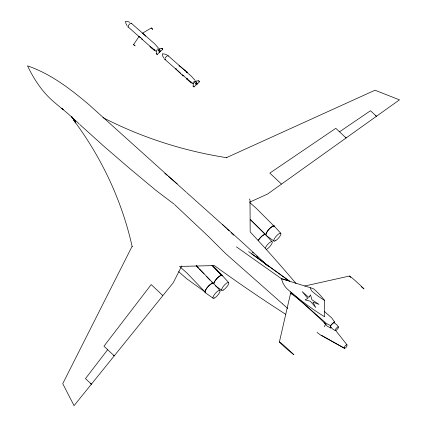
<?xml version="1.0" encoding="UTF-8"?>
<svg xmlns="http://www.w3.org/2000/svg" width="427" height="427" viewBox="0 0 427 427"><rect width="100%" height="100%" fill="white"/><g stroke="black" fill="none" stroke-linecap="round" stroke-linejoin="round"><path stroke-width="0.64" d="M159.255 51.945A9.672 2.861 46.8 0 0 159.602 52.206L160.403 51.395L157.216 54.453A2.146 0.635 46.8 0 1 156.736 54.096A1.457 0.432 46.8 0 1 156.378 53.775L156.49 50.909M193.532 86.569A1.457 0.432 46.8 0 1 193.175 86.249L193.362 82.726M193.532 86.569A2.146 0.635 46.8 0 0 194.013 86.927L197.199 83.868L196.399 84.679A9.672 2.861 46.8 0 0 195.705 83.991M279.397 341.979A11.353 3.357 46.8 0 1 282.146 343.991A44.734 13.226 46.8 0 1 287.179 348.421L287.937 349.11A62.443 18.462 46.8 0 1 293.957 354.826A62.443 18.462 46.8 0 1 287.942 349.921L287.179 349.27A44.734 13.226 46.8 0 1 282.146 344.813A11.353 3.357 46.8 0 1 279.397 341.979L290.616 293.141L297.293 298.227A134.809 39.855 46.8 0 1 309.554 309.02L311.406 310.691A186.903 55.259 46.8 0 1 326.068 324.419L326.132 324.477M179.132 65.897A2.124 0.432 -63.1 0 1 179.281 65.715L187.117 72.072L186.919 72.457A3.219 0.651 -63.1 0 1 186.796 72.665M72.179 117.286L75.531 122.693A382.971 348.763 -0.2 0 1 132.103 246.326L62.742 383.67L74.068 405.65L173.293 282.674L181.753 265.925M133.566 44.605A0.918 0.272 46.8 0 1 133.859 44.798A3.219 0.95 46.8 0 1 134.393 45.267A4.548 1.345 46.8 0 1 135.108 45.967A4.548 1.345 46.8 0 1 134.393 45.395A3.219 0.95 46.8 0 1 133.859 44.926A0.918 0.272 46.8 0 1 133.566 44.605L139.058 36.45A2.124 0.63 46.8 0 1 139.656 36.871A7.953 2.354 46.8 0 1 140.755 37.838A11.113 3.288 46.8 0 1 142.239 39.263A11.113 3.288 46.8 0 1 141.871 38.98M107.673 349.67L85.469 378.61L91.399 384.172L90.7 383.595M79.817 124.556L103.889 146.258L130.086 168.841L156.41 190.757L174.04 204.069M187.117 72.072L186.946 72.291A3.219 0.651 -63.1 0 0 186.796 72.521M160.072 51.181A9.672 2.861 46.8 0 0 160.419 51.443L162.804 49.201A2.146 0.635 46.8 0 0 162.324 48.71A1.457 0.432 46.8 0 0 161.966 48.4L161.913 48.475M196.868 83.655A9.672 2.861 46.8 0 0 197.215 83.916L199.601 81.674A2.146 0.635 46.8 0 0 199.121 81.183A1.457 0.432 46.8 0 0 198.763 80.868L198.688 80.916M325.139 324.803L330.402 328L330.391 325.593L334.448 321.782L331.768 317.976L324.264 311.352M330.402 328L331.213 327.242M339.529 131.783L370.513 110.737L376.449 116.299L375.744 115.717M142.693 33.487A2.124 0.63 46.8 0 1 142.474 33.237L151.254 27.985A0.918 0.272 46.8 0 1 151.542 28.177A3.219 0.95 46.8 0 1 152.076 28.646A4.548 1.345 46.8 0 1 152.791 29.346A4.548 1.345 46.8 0 1 152.076 28.78A3.219 0.95 46.8 0 1 151.809 28.55M102.939 117.59A382.971 348.763 -0.2 0 0 226.459 157.654L374.991 90.225L399.475 99.849L267.649 194.002L249.496 202.243M304.75 286.015L349.451 276.039A11.353 3.357 46.8 0 1 352.195 278.052A44.734 13.226 46.8 0 1 357.228 282.482L357.986 283.17A62.443 18.462 46.8 0 1 364.012 288.887A62.443 18.462 46.8 0 1 361.45 286.859M280.635 233.153L274.049 225.931C270.061 227.009 266.822 231.034 265.775 234.951L265.359 234.37C262.13 234.919 260.048 238.036 258.196 240.481A6.25 1.804 -48.6 0 1 265.359 234.37L265.775 234.951A6.25 1.804 -48.6 0 1 270.168 228.098A6.25 1.804 -48.6 0 1 274.46 226.86M158.689 48.678L161.796 48.32M195.486 81.146L198.566 80.762M179.409 266.432L214.381 265.578A1487.006 1354.193 -0.2 0 0 285.7 314.315M157.045 48.972L159.276 49.329A1.457 1.324 -0.2 0 1 159.634 49.639A2.146 1.954 -0.2 0 1 160.002 50.172L160.008 51.587A9.672 8.807 -0.2 0 1 158.598 50.68M193.842 81.445L196.073 81.803A1.457 1.324 -0.2 0 1 196.431 82.112A2.146 1.954 -0.2 0 1 196.799 82.641L196.804 84.06A9.672 8.807 -0.2 0 1 195.395 83.148M228.637 282.503L222.072 275.298L221.202 275.244C217.727 276.984 214.786 280.229 213.628 283.96L211.792 282.033M288.028 280.646L281.42 278.682L312.911 288.529A6.309 5.743 -0.2 0 1 314.389 289.495A82.214 74.874 -0.2 0 1 324.563 300.394L324.621 316.807A278.634 253.745 -0.2 0 1 290.611 291.94L287.75 289.447A21.131 19.242 -0.2 0 1 284.932 286.378L282.807 282.765L281.42 278.682L236.393 246.849M321.702 335.419L344.525 348.32C345.934 348.026 347.327 346.254 346.937 344.792L335.51 330.242M156.186 53.54L156.378 53.647A1.457 0.432 46.8 0 1 156.736 53.962A2.146 0.635 46.8 0 1 157.216 54.453M192.983 86.014L193.175 86.121A1.457 0.432 46.8 0 1 193.532 86.435A2.146 0.635 46.8 0 1 194.013 86.927M226.459 157.654L226.87 157.814M132.103 246.326L132.514 246.48M129.888 22.316L127.673 21.515L125.495 21.366L125.938 23.57L126.931 25.567M346.937 344.792C345.544 344.941 343.954 346.937 344.525 348.32M330.391 325.593L326.127 323.276L290.611 291.935M335.206 330.519L333.081 329.35L330.466 327.045M167.176 55.062L164.998 54.117L162.292 53.839L162.735 56.044L163.728 58.04M344.445 348.267L320.602 335.067L317.031 332.419M282.631 303.939L287.702 308.459M154.206 49.607L151.222 47.344M191.002 82.075L182.089 74.586M215.47 285.85L221.832 290.333M213.137 298.227L205.184 292.623L204.939 291.86L187.042 273.077L180.578 267.377M266.726 235.907L274.123 241.127M251.674 253.83L289.639 281.249M248.637 251.61L289.292 281.035M272.89 225.312L274.47 226.518L274.049 225.931M75.398 120.681C68.736 113.721 60.944 108.031 53.69 101.738C42.3 92.035 33.957 79.251 27.525 65.854C50.781 73.844 70.423 88.965 88.939 104.647L186.46 192.396M345.342 137.35L346.1 137.974L335.793 128.319L269.832 173.095L281.361 183.989M162.735 295.484L151.206 284.574L103.942 346.212L114.244 355.862L113.486 355.237M164.822 173.362L167.176 175.326M168.676 176.575L177.157 183.834M62.945 109.456L61.926 108.607L63.217 109.686M131.302 23.223L154.526 43.714L158.278 47.861M168.099 55.697L191.317 76.187L195.075 80.329M128.004 26.853L139.367 36.882M141.833 39.06L152.428 48.374M164.801 59.326L180.61 73.279M150.09 46.714L154.36 50.482M186.887 79.187L191.157 82.955M250.153 202.9L256.115 208.168L274.47 226.518M334.384 322.743L336.994 325.048L338.408 326.997A2.381 0.689 -48.6 0 1 336.38 330.114A2.381 0.689 -48.6 0 1 335.627 329.164A2.381 0.689 -48.6 0 1 338.408 326.997M178.651 271.647L186.604 278.666L204.939 291.86C206.097 288.129 209.033 284.884 212.513 283.144L213.383 283.192L219.942 290.397M186.989 192.86L240.598 240.775L268.503 266.459M282.578 303.891L225.371 253.334L208.034 236.056L174.547 204.554M256.611 256.099L258.047 257.401M252.357 252.256L253.286 253.099M265.199 263.87L266.624 265.162M261.767 260.764L264.217 262.984M226.315 228.109L222.494 224.527M79.214 123.99L76.225 121.092M232.464 233.985L233.745 235.208M227.095 228.84L229.171 230.793M176.111 68.726A2.124 0.753 -33.3 0 0 175.855 68.923L183.076 75.857A0.918 0.326 -33.3 0 0 183.423 75.734A3.219 1.142 -33.3 0 0 183.85 75.51M231.098 232.662L231.936 233.484M71.288 116.656L75.68 120.964M265.711 234.679L250.206 219.414L265.306 234.482M212.102 265.29L222.232 275.474L212.166 265.231M198.486 268.071L196.19 265.663L213.623 283.629L213.383 283.192A6.25 1.804 -48.6 0 0 207.298 287.467A6.25 1.804 -48.6 0 0 205.702 292.741M199.404 269.037L203.994 273.851M206.748 276.739L209.961 280.107M290.616 293.141L291.395 293.984M265.359 234.37L271.946 241.591M71.763 116.582L75.643 122.795L72.296 117.42M249.373 198.939L250.014 200.076L250.174 231.936A1487.006 1354.193 -0.2 0 1 296.023 283.496M222.072 275.298L222.323 276.066A6.25 1.804 -48.6 0 0 218.48 276.968A6.25 1.804 -48.6 0 0 213.697 283.56M159.602 52.211L159.618 52.259A9.672 2.861 46.8 0 0 159.255 51.859M310.312 287.814L311.182 290.157A6.309 5.743 -0.2 0 0 312.286 291.476A82.214 74.874 -0.2 0 0 324.568 300.389M195.769 81.728L195.854 82.005A1.457 1.324 -0.2 0 0 196.207 82.32A2.146 1.954 -0.2 0 0 196.799 82.641M158.972 49.26L159.057 49.532A1.457 1.324 -0.2 0 0 159.41 49.852A2.146 1.954 -0.2 0 0 160.002 50.167M334.448 321.782L334.453 322.988A2.914 0.838 -48.6 0 0 331.646 324.509A2.914 0.838 -48.6 0 0 330.994 327.093M324.653 325.561L324.659 326.831M196.692 83.393A9.672 2.861 46.8 0 1 197.215 83.916M199.601 81.674A2.146 0.635 46.8 0 1 199.121 81.317A1.457 0.432 46.8 0 1 198.763 80.997M196.399 84.679A9.672 2.861 46.8 0 1 196.052 84.418M196.532 83.681A9.672 8.807 -0.2 0 1 196.804 84.06M165.596 59.193A2.455 0.71 -48.6 0 1 164.897 58.536A2.455 0.71 -48.6 0 1 167.032 56.006A2.455 0.71 -48.6 0 1 168.099 56.22M187.165 79.214A1.543 0.443 -48.6 0 1 187.159 78.312M191.435 82.982A1.543 0.443 -48.6 0 1 191.435 82.08M193.426 82.987A1.18 0.342 -48.6 0 1 192.801 83.521L192.63 83.607A1.18 0.342 -48.6 0 1 192.801 82.678M187.175 79.006A1.238 0.358 -48.6 0 1 187.063 78.856M179.281 65.715A2.124 0.432 -63.1 0 1 179.132 66.014M195.235 83.019A6.896 6.277 -0.2 0 1 194.958 82.811M194.696 82.592A6.896 6.277 -0.2 0 1 194.531 82.438M194.216 82.112A1.884 1.719 -0.2 0 1 194.093 81.963M176.111 68.843A2.124 0.753 -33.3 0 1 175.855 68.923M183.076 75.857A0.918 0.326 -33.3 0 1 183.423 75.606A3.219 1.142 -33.3 0 1 183.85 75.365M159.895 50.925A9.672 2.861 46.8 0 1 160.419 51.448M162.804 49.201A2.146 0.635 46.8 0 1 162.5 48.988M162.324 48.843A1.457 0.432 46.8 0 1 162.057 48.614M158.908 51.518A9.672 2.861 46.8 0 1 159.084 51.688M159.735 51.213A9.672 8.807 -0.2 0 1 160.008 51.587M128.447 26.89A2.455 0.71 -48.6 0 1 129.205 24.472A2.455 0.71 -48.6 0 1 131.302 23.747M150.592 46.634A1.543 0.443 -48.6 0 1 150.09 46.383M154.862 50.402A1.543 0.443 -48.6 0 1 154.857 49.297M156.415 50.728A1.18 0.342 -48.6 0 1 156.004 51.048L155.834 51.133A1.18 0.342 -48.6 0 1 156.004 50.205M150.517 46.511A1.238 0.358 -48.6 0 1 150.267 46.383M142.474 33.237A2.124 0.63 46.8 0 1 143.077 33.658A7.953 2.354 46.8 0 1 144.177 34.624A11.113 3.288 46.8 0 1 145.66 36.049A11.113 3.288 46.8 0 1 145.287 35.761M151.542 28.305A0.918 0.272 46.8 0 1 151.254 27.985M158.438 50.551A6.896 6.277 -0.2 0 1 158.161 50.338M157.985 50.194A6.896 6.277 -0.2 0 1 157.819 50.039M139.058 36.45A2.124 0.63 46.8 0 0 139.656 37.09A7.953 2.354 46.8 0 0 140.392 37.757M265.284 248.06A5.188 1.494 -48.6 0 1 270.323 242.125A5.188 1.494 -48.6 0 1 271.673 243.993A5.188 1.494 -48.6 0 1 266.277 249.437M350.78 277.481A11.353 3.357 46.8 0 1 350.434 277.123M350.097 276.765A11.353 3.357 46.8 0 1 349.451 276.039M326.068 324.424A186.903 55.259 46.8 0 1 323.997 322.764M309.442 296.482L308.822 297.427L302.193 291.668L307.83 298.345L305.091 299.861L310.338 301.248L315.729 307.504L312.89 302.092L319.006 304.382L311.929 299.765L310.504 294.865L309.442 296.482M222.312 275.735L212.203 265.343L222.312 275.735M75.76 122.875L72.569 117.799L75.76 122.875M275.746 240.588A5.188 1.494 -48.6 0 0 280.987 233.638A5.188 1.494 -48.6 0 0 275.404 237.188A5.188 1.494 -48.6 0 0 275.746 240.588M214.578 297.961A5.188 1.494 -48.6 0 0 220.151 291.038A5.188 1.494 -48.6 0 0 214.893 293.947A5.188 1.494 -48.6 0 0 214.578 297.961M223.273 290.061A5.188 1.494 -48.6 0 0 228.84 283.138A5.188 1.494 -48.6 0 0 223.588 286.047A5.188 1.494 -48.6 0 0 223.273 290.061"/></g></svg>
